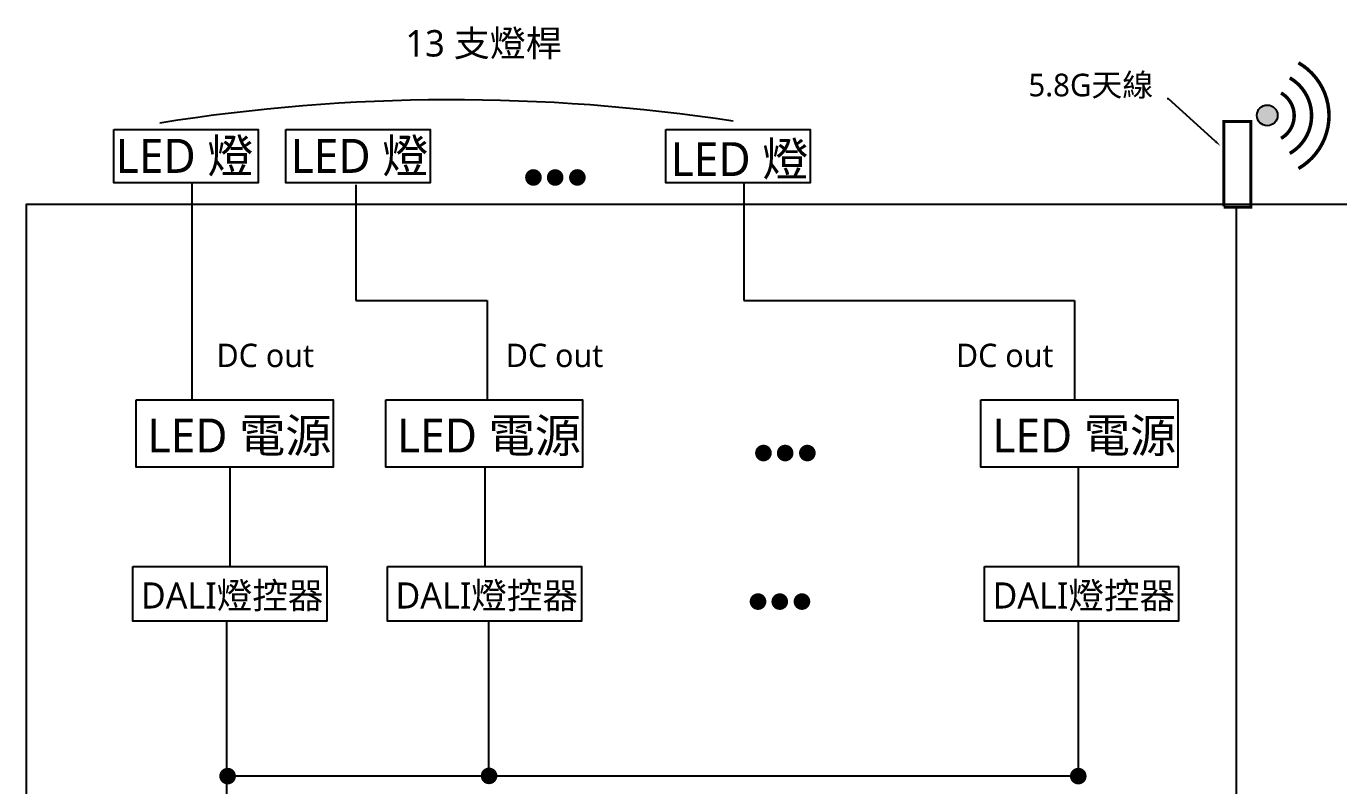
# Model space of a CAD drawing. Header units: millimetres. Extents: x 1358 to 1865, y 706 to 1003.
# Drawn here: x 1358 to 1445, y 830.9 to 881.2 of the extents above; entities that cross this region are included whole.
import ezdxf

# ---------------------------------------------------------------- set-up
doc = ezdxf.new("R2010")
doc.units = ezdxf.units.MM
doc.styles.get("Standard").update_dxf_attribs({"font": ''})
doc.styles.get('Standard').set_extended_font_data('Microsoft JhengHei')

msp = doc.modelspace()

# ---------------------------------------------------------------- hatches: boundary and pattern name
h = msp.add_hatch(color=1)
h.dxf.hatch_style = 1
edge = h.paths.add_edge_path()
edge.add_arc((1440.213, 875.282), 0.686, 0, 360)

# ---------------------------------------------------------------- linework, layer by layer
at = {"linetype": 'ByBlock', "lineweight": -2}
msp.add_line((1433.667, 876.389), (1433.587, 876.389), dxfattribs=at)
for p, q in [((1368.96, 870.82), (1368.96, 856.429)), ((1379.824, 870.67), (1379.824, 863.01)), ((1405.542, 870.82), (1405.542, 863.01)), ((1438.155, 869.186), (1438.155, 806.126)), ((1379.824, 863.01), (1388.539, 863.01)), ((1388.539, 863.01), (1388.539, 856.429)), ((1405.542, 863.01), (1427.434, 863.01)), ((1427.434, 863.01), (1427.434, 856.429)), ((1371.477, 851.959), (1371.477, 845.378)), ((1388.375, 851.959), (1388.375, 845.378)), ((1427.682, 851.959), (1427.682, 845.378)), ((1371.286, 823.132), (1371.286, 841.772)), ((1388.609, 841.772), (1388.609, 831.51)), ((1427.682, 841.772), (1427.682, 831.51)), ((1371.286, 831.51), (1427.682, 831.51))]:
    msp.add_line(p, q)
at = {"color": 1, "const_width": 0.231}
for points in [[(1442.279, 871.76, 0.578217), (1442.279, 878.769, 0.578217)], [(1441.703, 872.761, 0.578217), (1441.703, 877.768, 0.578217)], [(1441.127, 873.761, 0.578217), (1441.127, 876.768, -4.661737)]]:
    msp.add_lwpolyline(points, format="xyb", dxfattribs=at)
at = {"linetype": 'ByBlock', "lineweight": -2}
msp.add_lwpolyline([(1436.766, 873.575), (1433.667, 876.389)], dxfattribs=at)
at = {"lineweight": 0, "const_width": 0.2}
msp.add_lwpolyline([(1437.327, 869.192), (1439.131, 869.192), (1439.131, 874.88), (1437.327, 874.88), (1437.327, 869.26)], dxfattribs=at)
at = {"color": 7}
for points in [[(1363.792, 874.347), (1373.35, 874.347), (1373.35, 870.82), (1363.792, 870.82)], [(1375.196, 874.347), (1384.753, 874.347), (1384.753, 870.82), (1375.196, 870.82)], [(1400.373, 874.347), (1409.931, 874.347), (1409.931, 870.82), (1400.373, 870.82)], [(1365.279, 856.429), (1378.316, 856.429), (1378.316, 851.959), (1365.279, 851.959)], [(1381.81, 856.429), (1394.847, 856.429), (1394.847, 851.959), (1381.81, 851.959)], [(1421.247, 856.429), (1434.284, 856.429), (1434.284, 851.959), (1421.247, 851.959)], [(1365.053, 845.378), (1377.91, 845.378), (1377.91, 841.772), (1365.053, 841.772)], [(1381.92, 845.378), (1394.777, 845.378), (1394.777, 841.772), (1381.92, 841.772)], [(1421.478, 845.378), (1434.335, 845.378), (1434.335, 841.772), (1421.478, 841.772)]]:
    msp.add_lwpolyline(points, close=True, dxfattribs=at)
at = {"color": 5, "linetype": 'ByBlock'}
msp.add_lwpolyline([(1447.138, 869.384), (1357.99, 869.384), (1357.99, 778.906), (1447.138, 778.906)], close=True, dxfattribs=at)
at = {"color": 1}
msp.add_circle((1440.213, 875.282), 0.686, dxfattribs=at)
msp.add_arc((1386.215, 753.906), 122.408, 81.25105, 99.10561)
at = {"lineweight": 0}
msp.add_solid([(1436.82, 873.634), (1437.121, 873.253), (1436.712, 873.516)], dxfattribs=at)

# ---------------------------------------------------------------- texts
for s, height, p in [('13 支燈桿', 1.75, (1383.115, 879.185)), ('LED 燈', 2.2475, (1363.921, 871.472)), ('LED 燈', 2.2475, (1375.511, 871.472)), ('LED 燈', 2.2475, (1400.689, 871.26)), ('DC out', 1.5468, (1370.595, 858.602)), ('DC out', 1.5468, (1389.76, 858.602)), ('DC out', 1.5468, (1419.586, 858.602))]:
    msp.add_text(s, height=height).set_placement(p)
for p in [(1391.129, 871.781), (1392.568, 871.781), (1394.039, 871.781), (1406.367, 853.517), (1407.807, 853.517), (1409.277, 853.517), (1406.009, 843.671), (1407.449, 843.671), (1408.919, 843.671), (1370.867, 832.105), (1388.188, 832.12), (1427.227, 832.105)]:
    msp.add_text('●', height=0.898, rotation=270).set_placement(p)
at = {"color": 7}
for s, height, p in [('LED 電源', 2.2475, (1366.026, 852.944)), ('LED 電源', 2.2475, (1382.557, 852.944)), ('LED 電源', 2.2475, (1421.994, 852.944)), ('DALI燈控器', 1.7281, (1365.588, 842.6)), ('DALI燈控器', 1.7281, (1382.455, 842.6)), ('DALI燈控器', 1.7281, (1422.014, 842.6))]:
    msp.add_text(s, height=height, dxfattribs=at).set_placement(p)
at = {"lineweight": 0, "insert": (1432.654, 878.045), "char_height": 1.49904, "attachment_point": 3}
msp.add_mtext('5.8G{\\fPMingLiU|b0|i0|c136|p18;天線}', dxfattribs=at)

doc.saveas('drawing.dxf')
